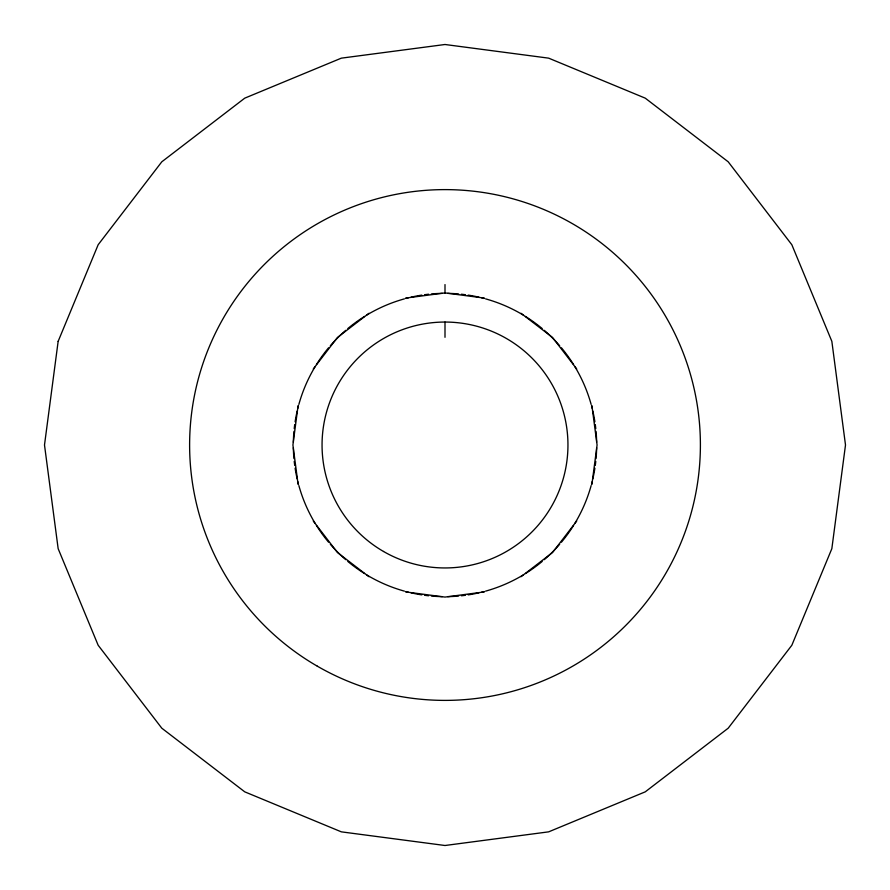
<?xml version="1.0" encoding="UTF-8"?>
<svg xmlns="http://www.w3.org/2000/svg" width="890" height="890" viewBox="0 0 890 890"><rect width="100%" height="100%" fill="white"/><g stroke="black" fill="none" stroke-linecap="round" stroke-linejoin="round"><path stroke-width="1.33" d="M298.094 405.64L292.921 445L298.094 484.36M591.906 484.36L597.079 445L591.906 405.64M313.291 368.961L337.466 337.466L368.961 313.291M576.709 521.039L552.534 552.534L521.039 576.709M405.64 298.094L445 292.921L484.36 298.094M484.36 591.906L445 597.079L405.64 591.906M521.039 313.291L552.534 337.466L576.709 368.961M368.961 576.709L337.466 552.534L313.291 521.039M445 284.578L445 293.333M445 322.047L445 337.31M596.645 447.715A151.667 151.667 0 0 1 596.055 458.639M595.788 461.376A151.667 151.667 0 0 1 595.277 465.481M594.887 468.207A151.667 151.667 0 0 1 592.818 478.976M592.184 481.624A151.667 151.667 0 0 1 591.505 484.26M591.149 485.562A151.667 151.667 0 0 1 574.973 523.175M573.549 525.489A151.667 151.667 0 0 1 561.457 542.166M559.677 544.257A151.667 151.667 0 0 1 544.257 559.677M542.166 561.457A151.667 151.667 0 0 1 525.489 573.549M523.175 574.973A151.667 151.667 0 0 1 485.562 591.149M484.26 591.505A151.667 151.667 0 0 1 481.624 592.184M478.976 592.818A151.667 151.667 0 0 1 468.207 594.887M465.481 595.277A151.667 151.667 0 0 1 461.376 595.788M458.639 596.055A151.667 151.667 0 0 1 447.715 596.645M442.286 596.645A151.667 151.667 0 0 1 431.361 596.055M428.624 595.788A151.667 151.667 0 0 1 424.519 595.277M421.793 594.887A151.667 151.667 0 0 1 411.024 592.818M408.377 592.184A151.667 151.667 0 0 1 405.74 591.505M404.438 591.149A151.667 151.667 0 0 1 366.825 574.973M364.511 573.549A151.667 151.667 0 0 1 347.834 561.457M345.743 559.677A151.667 151.667 0 0 1 330.324 544.257M328.543 542.166A151.667 151.667 0 0 1 316.451 525.489M315.027 523.175A151.667 151.667 0 0 1 298.851 485.562M298.495 484.26A151.667 151.667 0 0 1 297.816 481.624M297.182 478.976A151.667 151.667 0 0 1 295.113 468.207M294.724 465.481A151.667 151.667 0 0 1 294.212 461.376M293.945 458.639A151.667 151.667 0 0 1 293.355 447.715M293.355 442.286A151.667 151.667 0 0 1 293.945 431.361M294.212 428.624A151.667 151.667 0 0 1 294.724 424.519M295.113 421.793A151.667 151.667 0 0 1 297.182 411.024M297.816 408.377A151.667 151.667 0 0 1 298.495 405.74M298.851 404.438A151.667 151.667 0 0 1 315.027 366.825M316.451 364.511A151.667 151.667 0 0 1 328.543 347.834M330.324 345.743A151.667 151.667 0 0 1 345.743 330.324M347.834 328.543A151.667 151.667 0 0 1 364.511 316.451M366.825 315.027A151.667 151.667 0 0 1 404.438 298.851M405.74 298.495A151.667 151.667 0 0 1 408.377 297.816M411.024 297.182A151.667 151.667 0 0 1 421.793 295.113M424.519 294.724A151.667 151.667 0 0 1 428.624 294.212M431.361 293.945A151.667 151.667 0 0 1 442.286 293.355M447.715 293.355A151.667 151.667 0 0 1 458.639 293.945M461.376 294.212A151.667 151.667 0 0 1 465.481 294.724M468.207 295.113A151.667 151.667 0 0 1 478.976 297.182M481.624 297.816A151.667 151.667 0 0 1 484.26 298.495M485.562 298.851A151.667 151.667 0 0 1 523.175 315.027M525.489 316.451A151.667 151.667 0 0 1 542.166 328.543M544.257 330.324A151.667 151.667 0 0 1 559.677 345.743M561.457 347.834A151.667 151.667 0 0 1 573.549 364.511M574.973 366.825A151.667 151.667 0 0 1 591.149 404.438M591.505 405.74A151.667 151.667 0 0 1 592.184 408.377M592.818 411.024A151.667 151.667 0 0 1 594.887 421.793M595.277 424.519A151.667 151.667 0 0 1 595.788 428.624M596.055 431.361A151.667 151.667 0 0 1 596.645 442.286M58.15 341.348L44.5 445L58.15 548.652L98.156 645.25L161.802 728.198L244.75 791.844L341.348 831.85L445 845.5L548.652 831.85L645.25 791.844L728.198 728.198L791.844 645.25L831.85 548.652L845.5 445L831.85 341.348L791.844 244.75L728.198 161.802L645.25 98.156L548.652 58.15L445 44.5L341.348 58.15L244.75 98.156L161.802 161.802L98.156 244.75L58.15 341.348M383.523 551.477A122.954 122.954 0 0 0 567.953 445A122.954 122.954 0 0 0 383.523 338.523A122.954 122.954 0 0 0 383.523 551.477M317.307 666.176A255.397 255.397 0 0 0 700.397 445A255.397 255.397 0 0 0 317.307 223.824A255.397 255.397 0 0 0 317.307 666.176"/></g></svg>
